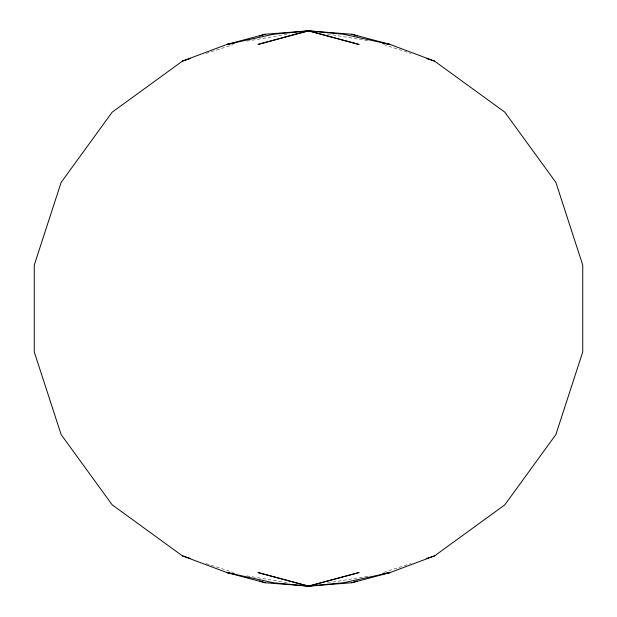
<?xml version="1.0" encoding="UTF-8"?>
<svg xmlns="http://www.w3.org/2000/svg" width="617" height="617" viewBox="0 0 617 617"><rect width="100%" height="100%" fill="white"/><g stroke="black" fill="none" stroke-linecap="round" stroke-linejoin="round"><path stroke-width="0.46" stroke-dasharray="3.08 2.31" d="M206.055 53.44L233.288 44.594M383.712 572.406L410.945 563.56M246.823 41.123L289.527 34.012M327.473 582.988L370.177 575.877M327.473 34.012L370.177 41.123M246.823 575.877L289.527 582.988M383.712 44.594L410.945 53.44M206.055 563.56L233.288 572.406"/><path stroke-width="0.93" d="M182.447 61.114L112.171 112.171L61.114 182.447L34.267 265.063L34.267 351.937L61.114 434.553L112.171 504.829L182.447 555.886L226.902 572.561L265.063 582.733L308.5 586.15L351.937 582.733L390.098 572.561L434.553 555.886L504.829 504.829L555.886 434.553L582.733 351.937L582.733 265.063L555.886 182.447L504.829 112.171L434.553 61.114L390.098 44.439L351.937 34.267L308.5 30.85L265.063 34.267L226.902 44.439L182.447 61.114L190.622 58.461M259.618 36.041L265.063 34.267M351.937 582.733L357.382 580.959M426.378 558.539L434.553 555.886M234.491 43.175L226.902 44.439L273.362 34.267L308.5 30.85L343.638 34.267L390.098 44.439L382.509 43.175M302.808 31.799L308.5 30.85L314.192 31.799M314.192 585.201L308.5 586.15L273.362 582.733L226.902 572.561L234.491 573.825M382.509 573.825L390.098 572.561L343.638 582.733L308.5 586.15L302.808 585.201M351.937 34.267L357.382 36.041M426.378 58.461L434.553 61.114M182.447 555.886L190.622 558.539M259.618 580.959L265.063 582.733M295.08 34.267L258.068 44.439L308.5 30.85L358.932 44.439L308.5 30.85L295.08 34.267M358.932 572.561L308.5 586.15L258.068 572.561L308.5 586.15L358.932 572.561"/></g></svg>
